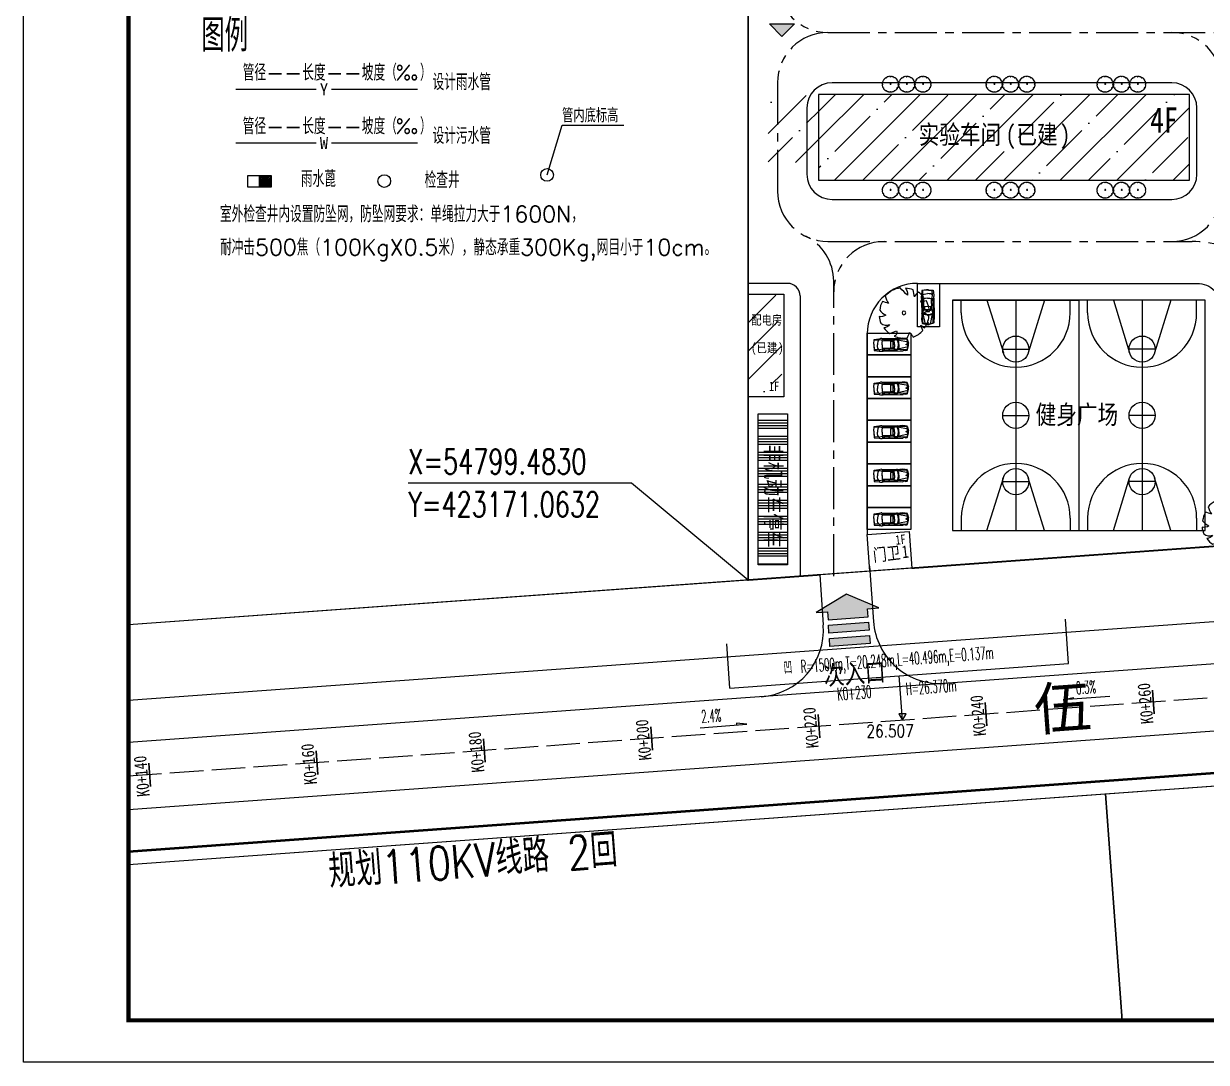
# Model space of a CAD drawing. Header units: millimetres. Extents: x 422266 to 846701, y 53777 to 109039.
# Drawn here: x 423084.7 to 423225.7, y 54420.3 to 54544.1 of the extents above; entities that cross this region are included whole.
import ezdxf
from ezdxf.enums import TextEntityAlignment as Align

# ---------------------------------------------------------------- set-up
doc = ezdxf.new("R2010")
doc.units = ezdxf.units.MM
for name, pattern in [('ACAD_ISO10W100', [18, 12, -3, 0, -3]), ('CENTERX2', [4, 2.5, -0.5, 0.5, -0.5]), ('DASH', [0.35, 0.25, -0.1]), ('X3', [5, 4, -1])]:
    doc.linetypes.add(name, pattern=pattern)
for name, color, linetype in [('0 - 填充', 251, 'Continuous'), ('0 - 建筑控制线', 40, 'Continuous'), ('0 - 绿化2', 74, 'Continuous'), ('0 - 规划--用地红线', 6, 'Continuous'), ('DIM_COOR', 171, 'Continuous'), ('DIM_ELEV', 171, 'Continuous'), ('DN_DIM', 3, 'Continuous'), ('LV', 8, 'Continuous'), ('PIPE-雨水', 4, 'Continuous'), ('PKNG-TSRP', 83, 'Continuous'), ('PUB_TEXT', 7, 'Continuous'), ('Road-zx', 6, 'Continuous'), ('TK', 4, 'Continuous'), ('TREE', 3, 'Continuous'), ('TWT_TEXT', 7, 'Continuous'), ('WS_', 2, 'Continuous'), ('YS_GJ', 7, 'Continuous'), ('建设布局', 7, 'Continuous'), ('景观设计-硬质', 128, 'Continuous'), ('规划110kV线路', 255, 'Continuous'), ('路名', 7, 'Continuous'), ('道路线', 140, 'Continuous'), ('道路网', 7, 'Continuous'), ('高程设计数据', 7, 'Continuous')]:
    doc.layers.add(name, color=color, linetype=linetype)
doc.layers.add('0 - 已设计道路边线', color=140, linetype='Continuous', lineweight=50)
doc.styles.add('_TCH_DIM', font='SIMPLEX', dxfattribs={"bigfont": 'GBCBIG'})
doc.styles.add('_TWT_PIPETEXT', font='COMPLEX', dxfattribs={"width": 0.8, "height": 2.5, "bigfont": 'HZTXT'})
doc.styles.add('HT', font='simhei.ttf', dxfattribs={"width": 0.8})
doc.styles.add('HZ', font='rs.shx', dxfattribs={"width": 0.8, "bigfont": 'hztxt.shx'})
doc.styles.get("Standard").update_dxf_attribs({"font": 'txt', "bigfont": 'gbcbig.shx'})
doc.styles.add('宋', font='', dxfattribs={"width": 0.8})
doc.styles.add('等线体', font='simhei.ttf')
doc.styles.get('宋').set_extended_font_data('SimSun')
doc.linetypes.add('FENCELINE2', pattern='A,6.35,-2.54,[132,ltypeshp.shx,S=2.54,R=0,X=-2.54,Y=0],-2.54,25.4', length=36.83)
pattern_1 = [(45, (0, -321.722), (-3.367596045, 3.367596045), []), (45, (3.3676, -321.722), (-3.367596045, 3.367596045), [5.953125, -1.190625, 0, -1.190625])]

# ---------------------------------------------------------------- blocks, each defined once
blk = doc.blocks.new('$plan$00001328')
at = {"layer": '道路线', "color": 8}
for p, q in [((-2279, 116), (-2219, 807)), ((-2254, 116), (-2194, 806)), ((-2219, 807), (-1493, 889)), ((-1551, 693), (-2199, 695)), ((-1707, 230), (-1717, -16)), ((-1667, 459), (-1707, 230)), ((-1551, 693), (-1667, 459)), ((-1508, 707), (-1562, 671)), ((-1493, 889), (-1285, 919)), ((-979, 619), (-1374, 729)), ((-1053, 923), (-878, 906)), ((-1023, 812), (1078, 831)), ((-582, 620), (-1023, 812)), ((-1019, -34), (-1015, 284)), ((-1015, 284), (-979, 619)), ((626, 562), (-988, 538)), ((-878, 906), (1645, 899)), ((6, 627), (-582, 620)), ((-21, 822), (6, 627)), ((116, 823), (74, 627)), ((623, 633), (74, 627)), ((223, 404), (223, -456)), ((586, 444), (263, 444)), ((1224, 895), (623, 633)), ((1249, 767), (626, 562)), ((626, -456), (626, 404)), ((810, 258), (722, 594)), ((822, -38), (810, 258)), ((1370, 583), (1207, 751)), ((2643, 745), (1249, 767)), ((2844, 342), (1302, 653)), ((1448, 334), (1370, 583)), ((1469, -41), (1448, 334)), ((1645, 899), (2034, 915)), ((2034, 915), (2086, 904)), ((2427, 855), (2086, 904)), ((2367, 864), (2369, 870)), ((2369, 870), (2650, 842)), ((2604, 806), (2427, 855)), ((2787, 351), (2640, 772)), ((2720, 782), (2894, 148)), ((2762, 16), (2740, 362)), ((2816, 347), (2866, 112)), ((-2279, -163), (-2219, -855)), ((-2254, -163), (-2194, -854)), ((-2219, -855), (-1493, -937)), ((-1551, -741), (-2199, -743)), ((-1706, -277), (-1717, -32)), ((-1667, -507), (-1707, -277)), ((-1551, -741), (-1667, -507)), ((-1508, -755), (-1562, -719)), ((-1493, -937), (-1285, -966)), ((-1374, -776), (-1374, -777)), ((-979, -667), (-1371, -776)), ((-1053, -971), (-878, -954)), ((-582, -668), (-1023, -860)), ((-1023, -860), (1078, -879)), ((-1019, -14), (-1015, -332)), ((-1015, -332), (-979, -667)), ((626, -610), (-988, -585)), ((-878, -954), (1645, -947)), ((8, -674), (-582, -668)), ((-17, -869), (8, -674)), ((623, -681), (73, -675)), ((111, -870), (73, -675)), ((263, -496), (586, -496)), ((1224, -943), (623, -681)), ((1249, -815), (626, -610)), ((810, -306), (722, -641)), ((822, -10), (810, -306)), ((1370, -631), (1207, -799)), ((2643, -793), (1249, -815)), ((2844, -390), (1302, -701)), ((1448, -382), (1370, -630)), ((1469, -7), (1448, -382)), ((1645, -947), (2034, -963)), ((2034, -963), (2086, -952)), ((2427, -903), (2086, -952)), ((2367, -911), (2369, -918)), ((2369, -918), (2650, -889)), ((2604, -854), (2427, -903)), ((2787, -399), (2640, -820)), ((2720, -830), (2894, -195)), ((2762, -64), (2740, -410)), ((2816, -395), (2866, -160))]:
    blk.add_line(p, q, dxfattribs=at)
blk.add_circle((2608, -21), 62.7, dxfattribs=at)
for centre, radius, start, end in [((-665, -24), 1620, 175.05924, 184.94076), ((-640, -24), 1620, 175.05924, 184.94076), ((-1418, 573), 162, 74.46936, 123.73593), ((-1148, -44), 972, 84.37428, 98.07159), ((263, 404), 40, 90, 180), ((586, 404), 40, 0, 90), ((-191, -40), 1591, 331.45596, 29.52266), ((2589, 754), 54, 19.21062, 74.51383), ((2642, 761), 81, 15.33853, 84.1898), ((2115, -24), 648, 356.47351, 3.52649), ((2233, -24), 648, 347.90524, 12.09476), ((2269, -24), 648, 344.66147, 15.33853), ((-1418, -621), 162, 236.26405, 286.81983), ((-1148, -4), 972, 261.92841, 275.62572), ((263, -456), 40, 180, 270), ((586, -456), 40, 270, 0), ((2589, -802), 54, 285.48617, 340.78938), ((2642, -809), 81, 275.8102, 344.66147)]:
    blk.add_arc(centre, radius, start, end, dxfattribs=at)
blk = doc.blocks.new('JTTT')
h = blk.add_hatch(color=1)
h.paths.add_polyline_path([(-3, -2.4), (-3, -3.6), (3, -3.6), (3, -2.4), (4.7, -2.4), (0, 0), (-4.7, -2.4)])
h.paths.add_polyline_path([(3, -5.6), (-3, -5.6), (-3, -4.4), (3, -4.4)])
h.paths.add_polyline_path([(3, -7.6), (-3, -7.6), (-3, -6.4), (3, -6.4)])
blk.add_lwpolyline([(-3, -2.4), (-3, -3.6), (3, -3.6), (3, -2.4), (4.7, -2.4), (0, 0), (-4.7, -2.4), (-3, -2.4)])
for points in [[(3, -5.6), (-3, -5.6), (-3, -4.4), (3, -4.4)], [(3, -7.6), (-3, -7.6), (-3, -6.4), (3, -6.4)]]:
    blk.add_lwpolyline(points, close=True)
blk = doc.blocks.new('$plan$00003853')
at = {"layer": '0 - 绿化2', "color": 8}
blk.add_lwpolyline([(227, 1020, -0.064779), (482, 928, -0.140502), (396, 691, 0.022693), (675, 782, -0.079452), (887, 533, 0.167891), (592, 468, 0.027315), (999, 345, -0.172277), (998, -362, -0.066723), (654, -389, -0.062305), (849, -572, -0.091342), (592, -836, -0.143439), (285, -705, 0.213293), (366, -986, -0.068191), (89, -1047, -0.278754), (-132, -757, 0.22121), (-146, -1029, -0.081068), (-464, -929, 0.034822), (-501, -626, 0.431768), (-644, -818, -0.134445), (-967, -375, -0.054829), (-808, -178, 0.035323), (-1051, -141, -0.115847), (-1001, 342), (-767, 368), (-931, 457, -0.12079), (-611, 836, -0.192954), (-378, 705, 0.24867), (-432, 953, -0.109754), (15, 1047, -0.045563), (77, 823, 0.166126)], format="xyb", close=True, dxfattribs=at)
blk.add_circle((13, -7), 75.6, dxfattribs=at)
blk = doc.blocks.new('BRANCHD', base_point=(0.5, 0.5))
for p, q in [((0.951, 0.743), (0.931, 0.754)), ((0.962, 0.694), (0.951, 0.743)), ((0.974, 0.687), (0.962, 0.694)), ((0.97, 0.587), (0.994, 0.594)), ((0.97, 0.571), (0.97, 0.587)), ((1.008, 0.55), (0.97, 0.571)), ((0.987, 0.668), (0.974, 0.687)), ((0.982, 0.647), (0.987, 0.668)), ((0.997, 0.62), (0.982, 0.647)), ((0.994, 0.594), (0.997, 0.62)), ((0.998, 0.504), (1.008, 0.52)), ((1.008, 0.52), (1.008, 0.55))]:
    blk.add_line(p, q)
blk = doc.blocks.new('M_F16')
at = {"xscale": 1016, "yscale": 1016, "zscale": 1016}
for rotation in [150, 180, 120, 90, 59.99999999999999, 30, 330.0000000000001, 210, 240, 270, 300.0000000000001]:
    blk.add_blockref('BRANCHD', (3, 9), dxfattribs=dict(at, rotation=rotation))
blk.add_blockref('BRANCHD', (3, 9), dxfattribs=at)
at = {"width": 0.8, "flags": 9}
for tag in ['YSIZE', 'XSIZE']:
    blk.add_attdef(tag, (0, 0), '', height=0.2, dxfattribs=at)
blk = doc.blocks.new('SHU1')
at = {"layer": 'LV', "color": 8}
for radius in [137, 92.1]:
    blk.add_circle((214, 644), radius, dxfattribs=at)
at = {"layer": 'LV', "color": 8, "xscale": 4.5, "yscale": 4.5, "zscale": 4.5}
blk.add_blockref('M_F16', (267, 678), dxfattribs=at)
blk = doc.blocks.new('KKK')
for p, q in [((-1, -0.5), (-1, 0.5)), ((-1, 0.5), (1, 0.5)), ((0, -0.5), (0, 0.5)), ((0.08, 0.4), (0.92, 0.4)), ((0.08, -0.44), (0.08, 0.4)), ((0.15, -0.38), (0.15, 0.29)), ((0.15, 0.29), (0.81, 0.29)), ((0.23, -0.29), (0.23, 0.18)), ((0.23, 0.18), (0.73, 0.18)), ((0.3, -0.21), (0.3, 0.08)), ((0.3, 0.08), (0.66, 0.08)), ((0.4, -0.17), (0.4, 0.02)), ((0.4, 0.02), (0.59, 0.02)), ((0.59, 0.02), (0.59, -0.17)), ((0.66, 0.08), (0.66, -0.21)), ((0.73, 0.18), (0.73, -0.29)), ((0.81, 0.29), (0.81, -0.38)), ((0.92, 0.4), (0.92, -0.44)), ((1, 0.5), (1, -0.5)), ((1, -0.5), (-1, -0.5)), ((0.92, -0.44), (0.08, -0.44)), ((0.81, -0.38), (0.15, -0.38)), ((0.73, -0.29), (0.23, -0.29)), ((0.66, -0.21), (0.3, -0.21)), ((0.59, -0.17), (0.4, -0.17)), ((0.45, -0.13), (0.45, -0.03)), ((0.45, -0.03), (0.55, -0.03)), ((0.55, -0.13), (0.45, -0.13)), ((0.55, -0.03), (0.55, -0.13))]:
    blk.add_line(p, q)
at = {"flags": 1}
blk.add_attdef('XS', (-0.78, -0.34), '', height=0.667, dxfattribs=at)
blk = doc.blocks.new('JJJ')
blk.add_circle((0, 0), 0.5)
at = {"flags": 1}
for tag, p in [('B', (0.007, -0.014)), ('S', (0.011, 0.045)), ('DMBG', (-0.003, -0.142)), ('X', (0.005, -0.077))]:
    blk.add_attdef(tag, p, '', height=0.05, dxfattribs=at)
blk = doc.blocks.new('GeYuanFrame_32177387', base_point=(20.09, 4.53))
at = {"layer": 'TK'}
blk.add_lwpolyline([(20.09, 4.53), (20.09, 598.53), (861.09, 598.53), (861.09, 4.53)], close=True, dxfattribs=at)
at = {"layer": 'TK', "const_width": 1}
blk.add_lwpolyline([(45.09, 588.53), (851.09, 588.53), (851.09, 14.53), (45.09, 14.53)], close=True, dxfattribs=at)

msp = doc.modelspace()

# ---------------------------------------------------------------- hatches: boundary and pattern name
h = msp.add_hatch()
h.set_pattern_fill('ANSI35', color=8, scale=1.5, style=0)
h.set_pattern_definition(pattern_1)
h.paths.add_polyline_path([(423173.44, 54535.54), (423179.56, 54535.54), (423179.56, 54527.54), (423173.44, 54527.54)])
h = msp.add_hatch()
h.set_pattern_fill('ANSI35', color=8, scale=1.5, style=0)
h.set_pattern_definition(pattern_1)
h.paths.add_polyline_path([(423223.68, 54535.66), (423179.44, 54535.66), (423179.44, 54525.42), (423223.68, 54525.42)])
h = msp.add_hatch()
h.set_pattern_fill('ANSI35', color=8, scale=1.5, style=0)
h.set_pattern_definition(pattern_1)
h.paths.add_polyline_path([(423171.06, 54511.72), (423175.06, 54511.72), (423175.06, 54499.72), (423171.06, 54499.72)])
at = {"layer": '0 - 填充'}
h = msp.add_hatch(dxfattribs=at)
h.set_pattern_fill('ANSI34', color=256, scale=0.2, angle=-45, style=0)
h.set_pattern_definition([(360, (367934.9792, 475301.7907), (7e-16, 1.905), []), (360, (367935.2967, 475301.4732), (7e-16, 1.905), []), (360, (367935.6142, 475301.1557), (7e-16, 1.905), []), (360, (367935.9317, 475300.8382), (7e-16, 1.905), [])])
h.paths.add_polyline_path([(423175.75, 54497.57), (423172.25, 54497.57), (423172.25, 54479.57), (423175.75, 54479.57)])
at = {"layer": 'DIM_ELEV'}
msp.add_hatch(color=256, dxfattribs=at).paths.add_polyline_path([(423175.08, 54542.58), (423173.58, 54544.08), (423176.58, 54544.08)])

# ---------------------------------------------------------------- linework, layer by layer
at = {"color": 3}
for p, q in [((423147.07, 54526.06), (423148.86, 54531.97)), ((423148.86, 54531.97), (423156.22, 54531.97))]:
    msp.add_line(p, q, dxfattribs=at)
at = {"color": 0}
for points in [[(423223.68, 54535.66), (423179.44, 54535.66), (423179.44, 54525.42), (423223.68, 54525.42)], [(423171.06, 54511.84), (423175.3, 54511.84), (423175.3, 54499.6), (423171.06, 54499.6)], [(423185.25, 54483.17), (423190.23, 54483.53), (423190.55, 54479.17), (423185.56, 54478.81)]]:
    msp.add_lwpolyline(points, close=True, dxfattribs=at)
at = {"layer": '0 - 已设计道路边线', "color": 8, "lineweight": -2}
for p, q in [((423221.56, 54537.04), (423181.06, 54537.04)), ((423178.06, 54534.04), (423178.06, 54526.13)), ((423224.56, 54526.13), (423224.56, 54534.04)), ((423181.06, 54523.13), (423221.56, 54523.13)), ((423172.14, 54513.13), (423171.06, 54513.13)), ((423175.75, 54513.13), (423171.06, 54513.13)), ((423177.25, 54511.63), (423177.25, 54478.21)), ((423185.25, 54507.13), (423185.25, 54483.17)), ((423185.52, 54479.41), (423185.99, 54472.83)), ((423179.58, 54478.38), (423180.01, 54472.4))]:
    msp.add_line(p, q, dxfattribs=at)
for points in [[(423191.25, 54513.13, 0.414214), (423185.25, 54507.13)], [(423191.25, 54513.13), (423224.56, 54513.13, -0.414214), (423227.56, 54510.13), (423227.56, 54494.95, 0.414214), (423236.56, 54485.95), (423282.44, 54485.95)]]:
    msp.add_lwpolyline(points, format="xyb", dxfattribs=at)
for centre, radius, start, end in [((423181.06, 54534.04), 3, 90, 180), ((423221.56, 54534.04), 3, 0, 90), ((423181.06, 54526.13), 3, 180, 270), ((423221.56, 54526.13), 3, 270, 0), ((423175.75, 54511.63), 1.5, 0, 90), ((423193.97, 54473.41), 8, 184.1399, 274.1438), ((423172.03, 54471.82), 8, 274.1438, 4.1369)]:
    msp.add_arc(centre, radius, start, end, dxfattribs=at)
at = {"layer": '0 - 建筑控制线', "linetype": 'FENCELINE2', "ltscale": 0.1, "const_width": 0.2}
for points in [[(423179.58, 54478.38), (423171.06, 54477.76), (423171.06, 54677.02), (423353.52, 54677.02), (423353.52, 54490.98), (423314.01, 54488.12)], [(423282.59, 54485.84), (423190.55, 54479.17)]]:
    msp.add_lwpolyline(points, dxfattribs=at)
at = {"layer": '0 - 规划--用地红线', "color": 6, "linetype": 'ACAD_ISO10W100', "ltscale": 0.5, "const_width": 0.1}
msp.add_lwpolyline([(423171.06, 54677.02), (423353.52, 54677.02), (423353.52, 54490.98), (423171.06, 54477.76)], close=True, dxfattribs=at)
at = {"layer": 'DIM_COOR', "color": 3}
for p, q in [((423157.15, 54489.29), (423130.53, 54489.29)), ((423171.06, 54477.76), (423157.15, 54489.29))]:
    msp.add_line(p, q, dxfattribs=at)
at = {"layer": 'DIM_ELEV'}
for p, q in [((423175.08, 54542.58), (423173.58, 54544.08)), ((423173.58, 54544.08), (423176.58, 54544.08)), ((423175.08, 54542.58), (423176.58, 54544.08))]:
    msp.add_line(p, q, dxfattribs=at)
at = {"layer": 'PIPE-雨水', "linetype": 'DASH', "ltscale": 25, "const_width": 0.168}
for points in [[(423119.55, 54536.25), (423109.95, 54536.25)], [(423131.64, 54536.25), (423121.34, 54536.25)], [(423119.55, 54529.85), (423109.95, 54529.85)], [(423131.64, 54529.85), (423121.34, 54529.85)]]:
    msp.add_lwpolyline(points, dxfattribs=at)
at = {"layer": 'PKNG-TSRP', "color": 8}
for points in [[(423193.85, 54507.93), (423191.25, 54507.93), (423191.25, 54513.13), (423193.85, 54513.13)], [(423190.45, 54507.2), (423190.45, 54504.6), (423185.25, 54504.6), (423185.25, 54507.2)], [(423190.45, 54504.6), (423190.45, 54502), (423185.25, 54502), (423185.25, 54504.6)], [(423190.45, 54502), (423190.45, 54499.4), (423185.25, 54499.4), (423185.25, 54502)], [(423190.45, 54499.4), (423190.45, 54496.8), (423185.25, 54496.8), (423185.25, 54499.4)], [(423172.25, 54497.57), (423175.75, 54497.57), (423175.75, 54479.57), (423172.25, 54479.57)], [(423190.45, 54496.8), (423190.45, 54494.2), (423185.25, 54494.2), (423185.25, 54496.8)], [(423190.45, 54494.2), (423190.45, 54491.6), (423185.25, 54491.6), (423185.25, 54494.2)], [(423190.45, 54491.6), (423190.45, 54489), (423185.25, 54489), (423185.25, 54491.6)], [(423190.45, 54489), (423190.45, 54486.4), (423185.25, 54486.4), (423185.25, 54489)], [(423190.45, 54486.4), (423190.45, 54483.8), (423185.25, 54483.8), (423185.25, 54486.4)]]:
    msp.add_lwpolyline(points, close=True, dxfattribs=at)
at = {"layer": 'Road-zx', "color": 8, "linetype": 'CENTERX2', "ltscale": 2}
for p, q in [((423180.56, 54543.04), (423290.42, 54543.04)), ((423174.56, 54537.04), (423174.56, 54524.13)), ((423180.56, 54518.13), (423223.99, 54518.13)), ((423181.25, 54478.21), (423181.25, 54513.38))]:
    msp.add_line(p, q, dxfattribs=at)
for centre, radius, start, end in [((423180.56, 54549.04), 6, 180, 270), ((423180.56, 54537.04), 6, 90, 180), ((423221.56, 54537.04), 6, 0, 90), ((423180.56, 54524.13), 6, 180, 270), ((423221.56, 54524.13), 6, 270, 0), ((423175.25, 54513.38), 6, 0, 63.6937), ((423187.25, 54512.13), 6, 90, 180), ((423223.99, 54506.13), 12, 56.855, 90)]:
    msp.add_arc(centre, radius, start, end, dxfattribs=at)
at = {"layer": '建设布局', "color": 1, "linetype": 'Continuous', "flags": 128}
for points in [[(423097.16, 54677.02), (423353.52, 54677.02), (423353.52, 54490.98), (423097.16, 54472.41)], [(423097.16, 54677.02), (423171.06, 54677.02), (423171.06, 54477.76), (423097.16, 54472.41)], [(423097.16, 54677.02), (423171.06, 54677.02), (423171.06, 54477.76), (423097.16, 54472.41)], [(423215.63, 54425.26), (423213.67, 54452.27), (423347.61, 54461.98), (423359.29, 54453.62), (423361.41, 54425.26)], [(423097.16, 54443.83), (423213.67, 54452.27), (423215.63, 54425.26)]]:
    msp.add_lwpolyline(points, dxfattribs=at)
at = {"layer": '景观设计-硬质', "color": 8}
for p, q in [((423225.56, 54511.13), (423195.43, 54511.13)), ((423195.43, 54511.13), (423195.43, 54483.65)), ((423195.43, 54511.13), (423210.5, 54511.13)), ((423196.46, 54509.63), (423196.46, 54511.13)), ((423199.53, 54511.13), (423201.48, 54504.83)), ((423202.96, 54511.13), (423202.96, 54483.65)), ((423206.39, 54511.13), (423204.45, 54504.83)), ((423209.46, 54509.63), (423209.46, 54511.13)), ((423210.5, 54511.13), (423210.5, 54483.65)), ((423211.53, 54509.63), (423211.53, 54511.13)), ((423214.6, 54511.13), (423216.54, 54504.83)), ((423218.03, 54511.13), (423218.03, 54483.65)), ((423221.46, 54511.13), (423219.52, 54504.83)), ((423224.53, 54509.63), (423224.53, 54511.13)), ((423225.56, 54483.65), (423225.56, 54511.13)), ((423201.41, 54505.29), (423204.52, 54505.29)), ((423219.58, 54505.29), (423216.47, 54505.29)), ((423201.41, 54497.39), (423204.52, 54497.39)), ((423219.58, 54497.39), (423216.47, 54497.39)), ((423199.53, 54483.65), (423201.48, 54489.95)), ((423206.39, 54483.65), (423204.45, 54489.95)), ((423214.6, 54483.65), (423216.54, 54489.95)), ((423221.46, 54483.65), (423219.52, 54489.95)), ((423201.41, 54489.49), (423204.52, 54489.49)), ((423219.58, 54489.49), (423216.47, 54489.49)), ((423196.46, 54485.15), (423196.46, 54483.65)), ((423209.46, 54485.15), (423209.46, 54483.65)), ((423211.53, 54485.15), (423211.53, 54483.65)), ((423224.53, 54485.15), (423224.53, 54483.65)), ((423195.43, 54483.65), (423225.56, 54483.65))]:
    msp.add_line(p, q, dxfattribs=at)
for centre in [(423202.96, 54505.29), (423218.03, 54505.29), (423202.96, 54497.39), (423218.03, 54497.39), (423202.96, 54489.49), (423218.03, 54489.49)]:
    msp.add_circle(centre, 1.56, dxfattribs=at)
for centre, start, end in [((423202.96, 54509.63), 180, 0), ((423218.03, 54509.63), 180, 0), ((423202.96, 54485.15), 0, 180), ((423218.03, 54485.15), 0, 180)]:
    msp.add_arc(centre, 6.5, start, end, dxfattribs=at)
at = {"layer": '规划110kV线路', "color": 210, "lineweight": 50, "ltscale": 5, "flags": 128}
msp.add_lwpolyline([(423362.92, 54425.26), (423360.74, 54454.34), (423348.05, 54463.51), (423097.16, 54445.34)], dxfattribs=at)
at = {"layer": '道路网', "color": 1, "linetype": 'Continuous'}
msp.add_line((423384.91, 54493.25), (423097.16, 54472.41), dxfattribs=at)
at = {"layer": '道路网', "color": 5, "linetype": 'X3'}
msp.add_line((423465.16, 54481.02), (423097.16, 54454.36), dxfattribs=at)
at = {"layer": '道路网', "color": 4, "linetype": 'Continuous'}
msp.add_line((423347.68, 54468.5), (423097.16, 54450.35), dxfattribs=at)
at = {"layer": '道路网', "color": 2, "linetype": 'Continuous', "lineweight": 30}
for p, q in [((423219.27, 54464.61), (423219.47, 54461.82)), ((423199.32, 54463.16), (423199.53, 54460.37)), ((423179.38, 54461.72), (423179.58, 54458.93)), ((423159.43, 54460.27), (423159.63, 54457.48)), ((423139.48, 54458.83), (423139.68, 54456.04)), ((423119.53, 54457.38), (423119.73, 54454.59)), ((423099.58, 54455.94), (423099.79, 54453.15))]:
    msp.add_line(p, q, dxfattribs=at)
at = {"layer": '道路网', "color": 6, "linetype": 'Continuous'}
msp.add_line((423348.05, 54463.51), (423097.16, 54445.34), dxfattribs=at)
at = {"layer": '道路网', "color": 6, "linetype": 'Continuous', "flags": 128}
msp.add_lwpolyline([(423465.16, 54490.05), (423388.55, 54484.49), (423346.66, 54481.46), (423097.16, 54463.38)], dxfattribs=at)
at = {"layer": '道路网', "color": 4, "linetype": 'Continuous', "flags": 128}
msp.add_lwpolyline([(423465.16, 54485.03), (423388.91, 54479.51), (423347.02, 54476.47), (423097.16, 54458.37)], dxfattribs=at)
at = {"layer": '道路网', "color": 1, "linetype": 'Continuous', "flags": 128}
msp.add_lwpolyline([(423097.16, 54443.83), (423347.61, 54461.98)], dxfattribs=at)
at = {"layer": '高程设计数据', "color": 1, "linetype": 'Continuous'}
for p, q in [((423209.26, 54467.8), (423208.88, 54473.08)), ((423168.87, 54464.87), (423168.49, 54470.16)), ((423168.87, 54464.87), (423209.26, 54467.8)), ((423189.45, 54461.05), (423189.07, 54466.33))]:
    msp.add_line(p, q, dxfattribs=at)
at = {"layer": '高程设计数据', "color": 4, "linetype": 'Continuous', "flags": 128}
for points in [[(423214.18, 54463.86), (423208.62, 54463.46), (423209.82, 54463.77), (423209.84, 54463.55)], [(423165.33, 54460.15), (423170.89, 54460.56), (423169.66, 54460.69), (423169.67, 54460.47)]]:
    msp.add_lwpolyline(points, dxfattribs=at)
at = {"layer": '高程设计数据', "color": 1, "linetype": 'Continuous', "flags": 128}
msp.add_lwpolyline([(423189.45, 54461.05), (423189.89, 54461.81), (423189.01, 54461.81)], close=True, dxfattribs=at)

# ---------------------------------------------------------------- block references
at = {"color": 2, "xscale": 0.5, "yscale": 0.5, "zscale": 0.5}
msp.add_blockref('GeYuanFrame_32177387', (423084.66, 54420.26), dxfattribs=at)
at = {"xscale": 0.8, "yscale": 0.8, "zscale": 0.8, "rotation": 4.143874228563456}
msp.add_blockref('JTTT', (423182.76, 54476.07), dxfattribs=at)
at = {"layer": '0 - 绿化2', "xscale": 0.002879999999999999, "yscale": -0.00288, "zscale": 0.00288, "rotation": 118.0922593969319}
for p in [(423189.66, 54509.58), (423228.17, 54484.46)]:
    msp.add_blockref('$plan$00003853', p, dxfattribs=at)
at = {"layer": 'TREE', "extrusion": (0, 0, -1), "xscale": 0.0004110838609215419, "yscale": 0.0004110836464220474, "zscale": -0.0004110837350400002, "rotation": 260.5110632624709}
for p in [(-423188.28, 54537.03), (-423190.23, 54537.03), (-423192.16, 54537.03), (-423200.66, 54537.03), (-423202.61, 54537.03), (-423204.55, 54537.03), (-423213.88, 54537.03), (-423215.84, 54537.03), (-423217.77, 54537.03), (-423188.28, 54524.4), (-423190.23, 54524.4), (-423192.16, 54524.4), (-423200.66, 54524.4), (-423202.61, 54524.4), (-423204.55, 54524.4), (-423213.88, 54524.4), (-423215.84, 54524.4), (-423217.77, 54524.4)]:
    msp.add_blockref('SHU1', p, dxfattribs=at)
at = {"layer": 'WS_', "xscale": 1.509854416736993, "yscale": 1.509854416736994, "zscale": 1.509854416736994, "rotation": 359.9477741486121}
for p in [(423147.07, 54526.06), (423127.66, 54525.33)]:
    msp.add_blockref('JJJ', p, dxfattribs=at)
at = {"layer": 'YS_GJ', "xscale": 1.389066063480377, "yscale": 1.389066063480377, "zscale": 1.389066063480377}
msp.add_blockref('KKK', (423112.78, 54525.31), dxfattribs=at)
at = {"layer": '道路线', "xscale": 0.0007999999999999973, "yscale": 0.0007999999999999971, "zscale": 0.0007999999999999999}
for p, rotation in [((423192.48, 54510.53), 270.8481358769655), ((423187.85, 54505.83), 0.8481358769655015), ((423187.85, 54500.63), 0.8481358769655015), ((423187.85, 54495.43), 0.8481358769655015), ((423187.85, 54490.23), 0.8481358769655015), ((423187.85, 54485.03), 0.8481358769655015)]:
    msp.add_blockref('$plan$00001328', p, dxfattribs=dict(at, rotation=rotation))

# ---------------------------------------------------------------- texts
at = {"layer": 'DN_DIM', "style": '宋'}
for s, p in [('Y', (423120.47, 54535.53)), ('W', (423120.47, 54529.14))]:
    msp.add_text(s, height=1.44, dxfattribs=at).set_placement(p, align=Align.CENTER)
at = {"layer": 'PUB_TEXT'}
for s, height, style, width, p in [('4F', 3.004, 'HT', 0.8, (423218.99, 54531.1)), ('实验车间', 2.253, 'HT', 0.8, (423191.38, 54529.74)), ('(', 2.25, 'HT', 0.8, (423201.75, 54529.74)), ('已建', 2.253, 'HT', 0.8, (423203.04, 54529.74)), (')', 2.25, 'HT', 0.8, (423208.23, 54529.74)), ('配电房', 1.127, 'HT', 0.8, (423171.42, 54508.2)), ('(', 1.13, 'HT', 0.8, (423171.41, 54504.89)), ('已建', 1.127, 'HT', 0.8, (423172.06, 54504.89)), (')', 1.13, 'HT', 0.8, (423174.65, 54504.89)), ('1F', 1.127, 'HT', 0.8, (423173.52, 54500.29)), ('健身广场', 2.253, 'HT', 0.8, (423205.33, 54496.36)), ('X=54799.4830', 2.975, '_TCH_DIM', 0.705882, (423130.53, 54490.39)), ('Y=423171.0632', 2.975, '_TCH_DIM', 0.705882, (423130.53, 54485.28))]:
    msp.add_text(s, height=height, dxfattribs=dict(at, style=style, width=width)).set_placement(p)
at = {"layer": 'PUB_TEXT', "style": 'HT', "width": 0.8}
for s, height, rotation, p in [('非机动车停车', 1.878, 270, (423173.12, 54493.91)), ('1F', 1.127, 6.5307, (423188.67, 54481.95)), ('门卫', 1.502, 6.5307, (423186.02, 54479.95)), ('1', 1.5, 6.5307, (423189.45, 54480.35)), ('次入口', 2.253, 3.8049, (423180.13, 54465.24))]:
    msp.add_text(s, height=height, rotation=rotation, dxfattribs=at).set_placement(p)
at = {"layer": 'TWT_TEXT', "style": '_TCH_DIM'}
for s, height, p in [('图例', 3.871, (423105.85, 54540.76)), ('管径--长度--坡度（‰）', 1.9354, (423110.78, 54537.29)), ('设计雨水管', 1.935, (423133.42, 54536.16)), ('管径--长度--坡度（‰）', 1.9354, (423110.78, 54530.9)), ('设计污水管', 1.935, (423133.42, 54529.76)), ('雨水蓖', 1.935, (423117.72, 54524.62)), ('检查井', 1.935, (423132.47, 54524.48)), ('室外检查井内设置防坠网，防坠网要求：单绳拉力大于1600N，', 1.9354, (423108.07, 54520.42)), ('耐冲击500焦（100KgX0.5米），静态承重300Kg,网目小于10cm。', 1.9354, (423108.07, 54516.46))]:
    msp.add_text(s, height=height, dxfattribs=at).set_placement(p)
at = {"layer": 'TWT_TEXT', "style": '_TWT_PIPETEXT', "width": 0.8}
msp.add_text('管内底标高', height=1.68, dxfattribs=at).set_placement((423148.86, 54532.32))
at = {"layer": '规划110kV线路', "color": 4, "linetype": 'Continuous', "style": 'HZ', "width": 0.8}
msp.add_text('规划110KV线路 2回', height=4, rotation=4.4045, dxfattribs=at).set_placement((423121.17, 54440.99, -3.14))
at = {"layer": '路名', "color": 6, "linetype": 'Continuous', "style": '等线体'}
msp.add_text('伍', height=5, rotation=4.1439, dxfattribs=at).set_placement((423205.32, 54459.79, -26.29))
at = {"layer": '道路网', "color": 141, "linetype": 'Continuous', "style": '等线体', "width": 0.8}
for s, p in [('K0+260', (423219.39, 54460.66)), ('K0+240', (423199.44, 54459.21)), ('K0+220', (423179.49, 54457.77)), ('K0+200', (423159.54, 54456.32)), ('K0+180', (423139.6, 54454.88)), ('K0+160', (423119.65, 54453.43)), ('K0+140', (423099.7, 54451.99))]:
    msp.add_text(s, height=1.5, rotation=95.199, dxfattribs=at).set_placement(p)
at = {"layer": '高程设计数据', "color": 1, "linetype": 'Continuous', "style": 'HZ'}
for s, rotation, width, p in [('凹  R=1500m,T=20.248m,L=40.496m,E=0.137m', 4.2177, 0.5, (423175.34, 54466.54)), ('H=26.370m', 4.7691, 0.5, (423189.92, 54464.01)), ('0.3%', 4.1938, 0.5, (423210.19, 54464.13)), ('K0+230', 4.7691, 0.5, (423181.73, 54463.39)), ('2.4%', 4.1938, 0.5, (423165.52, 54460.73)), ('26.507', 0.1889, 0.8, (423185.15, 54459))]:
    msp.add_text(s, height=1.5, rotation=rotation, dxfattribs=dict(at, width=width)).set_placement(p)

doc.saveas('drawing.dxf')
